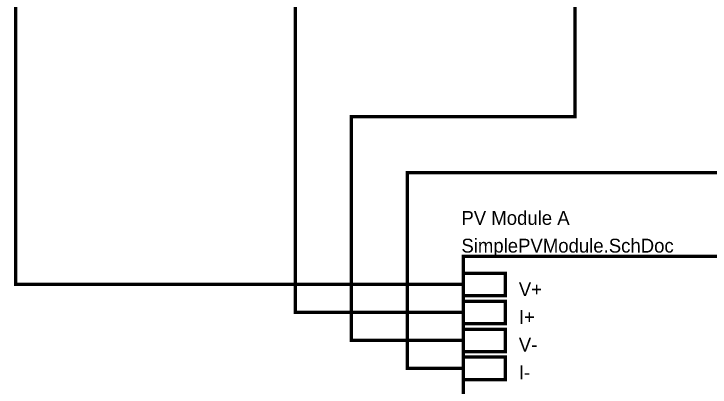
# Model space of a CAD drawing. Header units: inches. Extents: x 0 to 11.5, y 0 to 7.6.
# Drawn here: x 3.296 to 5.783, y 2.633 to 3.967 of the extents above; entities that cross this region are included whole.
import ezdxf

# ---------------------------------------------------------------- set-up
doc = ezdxf.new("R2010")
doc.units = ezdxf.units.IN
doc.header["$MEASUREMENT"] = 0
doc.layers.add('Sheet', color=255, linetype='Continuous')

msp = doc.modelspace()

# ---------------------------------------------------------------- linework, layer by layer
at = {"layer": 'Sheet'}
for points in [[(3.4015, 4.1998, 0.0118, 0.0118, 0), (3.3016, 4.1998, 0.0118, 0.0118, 0), (3.3016, 2.9999, 0.0118, 0.0118, 0), (4.9008, 2.9999, 0.0118, 0.0118, 0)], [(4.4009, 4.1998, 0.0118, 0.0118, 0), (4.301, 4.1998, 0.0118, 0.0118, 0), (4.301, 2.9, 0.0118, 0.0118, 0), (4.9008, 2.9, 0.0118, 0.0118, 0)], [(5.4003, 4.1998, 0.0118, 0.0118, 0), (5.3004, 4.1998, 0.0118, 0.0118, 0), (5.3004, 3.5997, 0.0118, 0.0118, 0), (4.5008, 3.5997, 0.0118, 0.0118, 0), (4.5008, 2.7996, 0.0118, 0.0118, 0), (4.9008, 2.7996, 0.0118, 0.0118, 0)], [(6.3998, 4.1998, 0.0118, 0.0118, 0), (6.2999, 4.1998, 0.0118, 0.0118, 0), (6.2999, 3.3997, 0.0118, 0.0118, 0), (4.7006, 3.3997, 0.0118, 0.0118, 0), (4.7006, 2.6996, 0.0118, 0.0118, 0), (4.9008, 2.6996, 0.0118, 0.0118, 0)]]:
    msp.add_lwpolyline(points, format="xyseb", dxfattribs=at)
for points in [[(4.9008, 3.0999, 0.0118, 0.0118, 0), (6.3998, 3.0999, 0.0118, 0.0118, 0), (6.3998, 2.0999, 0.0118, 0.0118, 0), (4.9008, 2.0999, 0.0118, 0.0118, 0), (4.9008, 3.0999, 0.0118, 0.0118, 0)], [(4.9008, 3.0999, 0.0039, 0.0039, 0), (4.9008, 2.0999, 0.0039, 0.0039, 0), (6.3998, 2.0999, 0.0039, 0.0039, 0), (6.3998, 3.0999, 0.0039, 0.0039, 0), (4.9008, 3.0999, 0.0039, 0.0039, 0), (4.9008, 3.0999, 0.0039, 0.0039, 0)], [(5.0507, 3.0397, 0.0118, 0.0118, 0), (5.0507, 2.9597, 0.0118, 0.0118, 0), (4.9008, 2.9597, 0.0118, 0.0118, 0), (4.9008, 3.0397, 0.0118, 0.0118, 0), (5.0507, 3.0397, 0.0118, 0.0118, 0)], [(4.9008, 3.0397, 0.0039, 0.0039, 0), (4.9008, 2.9597, 0.0039, 0.0039, 0), (5.0507, 2.9597, 0.0039, 0.0039, 0), (5.0507, 3.0397, 0.0039, 0.0039, 0), (4.9008, 3.0397, 0.0039, 0.0039, 0), (4.9008, 3.0397, 0.0039, 0.0039, 0)], [(5.0507, 2.9398, 0.0118, 0.0118, 0), (5.0507, 2.8597, 0.0118, 0.0118, 0), (4.9008, 2.8597, 0.0118, 0.0118, 0), (4.9008, 2.9398, 0.0118, 0.0118, 0), (5.0507, 2.9398, 0.0118, 0.0118, 0)], [(4.9008, 2.9398, 0.0039, 0.0039, 0), (4.9008, 2.8597, 0.0039, 0.0039, 0), (5.0507, 2.8597, 0.0039, 0.0039, 0), (5.0507, 2.9398, 0.0039, 0.0039, 0), (4.9008, 2.9398, 0.0039, 0.0039, 0), (4.9008, 2.9398, 0.0039, 0.0039, 0)], [(5.0507, 2.8398, 0.0118, 0.0118, 0), (5.0507, 2.7598, 0.0118, 0.0118, 0), (4.9008, 2.7598, 0.0118, 0.0118, 0), (4.9008, 2.8398, 0.0118, 0.0118, 0), (5.0507, 2.8398, 0.0118, 0.0118, 0)], [(4.9008, 2.8398, 0.0039, 0.0039, 0), (4.9008, 2.7598, 0.0039, 0.0039, 0), (5.0507, 2.7598, 0.0039, 0.0039, 0), (5.0507, 2.8398, 0.0039, 0.0039, 0), (4.9008, 2.8398, 0.0039, 0.0039, 0), (4.9008, 2.8398, 0.0039, 0.0039, 0)], [(5.0507, 2.7399, 0.0118, 0.0118, 0), (5.0507, 2.6598, 0.0118, 0.0118, 0), (4.9008, 2.6598, 0.0118, 0.0118, 0), (4.9008, 2.7399, 0.0118, 0.0118, 0), (5.0507, 2.7399, 0.0118, 0.0118, 0)], [(4.9008, 2.7399, 0.0039, 0.0039, 0), (4.9008, 2.6598, 0.0039, 0.0039, 0), (5.0507, 2.6598, 0.0039, 0.0039, 0), (5.0507, 2.7399, 0.0039, 0.0039, 0), (4.9008, 2.7399, 0.0039, 0.0039, 0), (4.9008, 2.7399, 0.0039, 0.0039, 0)]]:
    msp.add_lwpolyline(points, format="xyseb", close=True, dxfattribs=at)

# ---------------------------------------------------------------- texts
for s, height, p in [('PV Module A', 0.049534, (4.8942, 3.2127)), ('SimplePVModule.SchDoc', 0.049534, (4.8942, 3.1136)), ('V+', 0.04953, (5.0993, 2.9579)), ('I+', 0.04953, (5.0993, 2.8588)), ('V-', 0.04953, (5.0993, 2.7598)), ('I-', 0.04953, (5.0993, 2.6607))]:
    msp.add_text(s, height=height, dxfattribs=at).set_placement(p)

doc.saveas('drawing.dxf')
